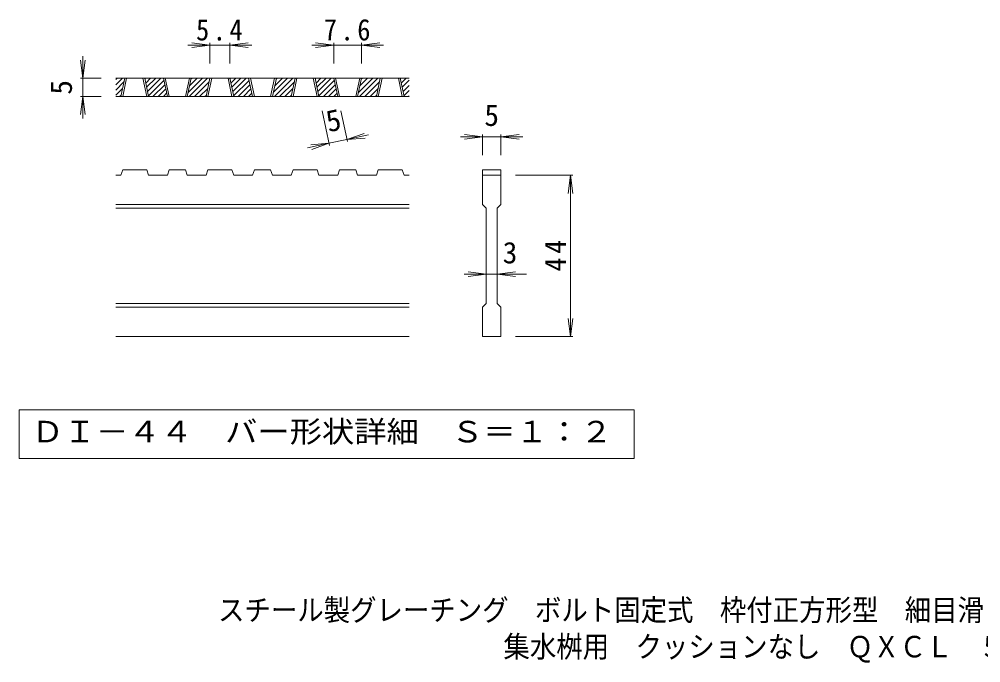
# Model space of a CAD drawing. Units: millimetres on the paper, enlarged 6 times, with parts at other scales. Extents: x -1006 to 940, y -829 to 817.
# Drawn here: x -681 to 105, y -829 to -302 of the extents above; entities that cross this region are included whole.
import ezdxf
from ezdxf.enums import TextEntityAlignment as Align

# ---------------------------------------------------------------- set-up
doc = ezdxf.new("R2010")
doc.units = ezdxf.units.MM
doc.header["$LTSCALE"] = 6
doc.layers.add('D-0', color=3, linetype='Continuous', lineweight=9)
doc.layers.add('D-4', color=7, linetype='Continuous', lineweight=9)
doc.layers.add('F-5_F-5ﾚｲﾔ', color=2, linetype='Continuous')
doc.styles.add('ＭＳ ゴシック', font='')
doc.styles.get('ＭＳ ゴシック').set_extended_font_data('MS Gothic')

msp = doc.modelspace()

# ---------------------------------------------------------------- linework, layer by layer
at = {"layer": 'D-0'}
for p, q in [((-602.233, -355.831), (-596.793, -350.391)), ((-602.233, -351.589), (-601.036, -350.391)), ((-362.233, -350.391), (-602.233, -350.391)), ((-602.233, -360.074), (-595.536, -353.377)), ((-598.107, -365.392), (-594.897, -350.391)), ((-596.607, -365.392), (-593.397, -350.391)), ((-580.107, -350.391), (-576.897, -365.392)), ((-578.607, -350.391), (-575.397, -365.392)), ((-578.505, -350.87), (-578.026, -350.391)), ((-577.757, -354.365), (-573.783, -350.391)), ((-577.009, -357.86), (-569.541, -350.391)), ((-576.261, -361.355), (-565.298, -350.391)), ((-575.513, -364.849), (-562.878, -352.214)), ((-560.058, -365.392), (-563.268, -350.391)), ((-558.558, -365.392), (-561.768, -350.391)), ((-542.058, -350.391), (-545.268, -365.392)), ((-540.558, -350.391), (-543.768, -365.392)), ((-543.063, -362.097), (-531.357, -350.391)), ((-542.114, -365.392), (-527.114, -350.391)), ((-541.907, -356.699), (-535.599, -350.391)), ((-540.752, -351.302), (-539.842, -350.391)), ((-537.872, -365.392), (-525.857, -353.377)), ((-528.428, -365.392), (-525.218, -350.391)), ((-526.928, -365.392), (-523.718, -350.391)), ((-510.428, -350.391), (-507.218, -365.392)), ((-508.928, -350.391), (-505.718, -365.392)), ((-508.825, -350.87), (-508.347, -350.391)), ((-508.078, -354.365), (-504.104, -350.391)), ((-507.33, -357.86), (-499.861, -350.391)), ((-506.582, -361.355), (-495.619, -350.391)), ((-505.834, -364.849), (-493.198, -352.214)), ((-490.378, -365.392), (-493.588, -350.391)), ((-488.878, -365.392), (-492.088, -350.391)), ((-472.378, -350.391), (-475.588, -365.392)), ((-470.878, -350.391), (-474.088, -365.392)), ((-473.383, -362.097), (-461.678, -350.391)), ((-472.435, -365.392), (-457.435, -350.391)), ((-472.228, -356.699), (-465.92, -350.391)), ((-471.073, -351.302), (-470.163, -350.391)), ((-468.192, -365.392), (-456.178, -353.377)), ((-458.749, -365.392), (-455.539, -350.391)), ((-457.249, -365.392), (-454.039, -350.391)), ((-440.749, -350.391), (-437.539, -365.392)), ((-439.249, -350.391), (-436.039, -365.392)), ((-439.146, -350.87), (-438.667, -350.391)), ((-438.398, -354.365), (-434.425, -350.391)), ((-437.651, -357.86), (-430.182, -350.391)), ((-436.903, -361.355), (-425.939, -350.391)), ((-436.155, -364.849), (-423.519, -352.214)), ((-420.699, -365.392), (-423.909, -350.391)), ((-419.199, -365.392), (-422.409, -350.391)), ((-402.699, -350.391), (-405.909, -365.392)), ((-401.199, -350.391), (-404.409, -365.392)), ((-403.704, -362.097), (-391.998, -350.391)), ((-402.756, -365.392), (-387.756, -350.391)), ((-402.549, -356.699), (-396.241, -350.391)), ((-401.394, -351.302), (-400.484, -350.391)), ((-398.513, -365.392), (-386.498, -353.377)), ((-389.069, -365.392), (-385.859, -350.391)), ((-387.569, -365.392), (-384.359, -350.391)), ((-371.069, -350.391), (-367.859, -365.392)), ((-369.569, -350.391), (-366.359, -365.392)), ((-369.467, -350.87), (-368.988, -350.391)), ((-368.719, -354.365), (-364.745, -350.391)), ((-367.971, -357.86), (-362.233, -352.122)), ((-602.233, -364.317), (-596.691, -358.774)), ((-571.813, -365.392), (-562.13, -355.708)), ((-567.57, -365.392), (-561.382, -359.203)), ((-533.629, -365.392), (-527.012, -358.774)), ((-502.134, -365.392), (-492.45, -355.708)), ((-497.891, -365.392), (-491.703, -359.203)), ((-463.95, -365.392), (-457.333, -358.774)), ((-432.454, -365.392), (-422.771, -355.708)), ((-428.212, -365.392), (-422.023, -359.203)), ((-394.271, -365.392), (-387.653, -358.774)), ((-367.223, -361.355), (-362.233, -356.364)), ((-366.476, -364.849), (-362.233, -360.607)), ((-362.233, -365.392), (-602.233, -365.392)), ((-599.066, -365.392), (-597.846, -364.172)), ((-563.328, -365.392), (-560.634, -362.698)), ((-529.386, -365.392), (-528.167, -364.172)), ((-493.648, -365.392), (-490.955, -362.698)), ((-459.707, -365.392), (-458.488, -364.172)), ((-423.969, -365.392), (-421.276, -362.698)), ((-390.028, -365.392), (-388.809, -364.172)), ((-362.775, -365.392), (-362.233, -364.85)), ((-598.107, -429.891), (-602.233, -429.891)), ((-598.107, -429.891), (-596.607, -425.392)), ((-576.897, -425.392), (-596.607, -425.392)), ((-576.897, -425.392), (-575.397, -429.891)), ((-560.058, -429.891), (-575.397, -429.891)), ((-560.058, -429.891), (-558.558, -425.392)), ((-545.268, -425.392), (-558.558, -425.392)), ((-545.268, -425.392), (-543.768, -429.891)), ((-528.428, -429.891), (-543.768, -429.891)), ((-528.428, -429.891), (-526.928, -425.392)), ((-507.218, -425.392), (-526.928, -425.392)), ((-505.718, -429.891), (-507.218, -425.392)), ((-490.378, -429.891), (-505.718, -429.891)), ((-490.378, -429.891), (-488.878, -425.392)), ((-475.588, -425.392), (-488.878, -425.392)), ((-475.588, -425.392), (-474.088, -429.891)), ((-458.749, -429.891), (-474.088, -429.891)), ((-458.749, -429.891), (-457.249, -425.392)), ((-457.249, -425.392), (-437.539, -425.392)), ((-436.039, -429.891), (-437.539, -425.392)), ((-420.699, -429.891), (-436.039, -429.891)), ((-420.699, -429.891), (-419.199, -425.392)), ((-405.909, -425.392), (-419.199, -425.392)), ((-405.909, -425.392), (-404.409, -429.891)), ((-389.069, -429.891), (-404.409, -429.891)), ((-389.069, -429.891), (-387.569, -425.392)), ((-387.569, -425.392), (-367.859, -425.392)), ((-366.359, -429.891), (-367.859, -425.392)), ((-362.233, -429.891), (-366.359, -429.891)), ((-302.233, -425.392), (-287.233, -425.392)), ((-302.233, -425.392), (-302.233, -429.891)), ((-302.233, -429.891), (-287.233, -429.891)), ((-302.233, -453.891), (-302.233, -429.891)), ((-287.233, -425.392), (-287.233, -429.891)), ((-287.233, -429.891), (-287.233, -453.891)), ((-362.233, -453.891), (-602.233, -453.891)), ((-302.233, -453.891), (-299.233, -456.891)), ((-290.234, -456.891), (-287.233, -453.891)), ((-362.233, -456.891), (-602.233, -456.891)), ((-299.233, -534.891), (-299.233, -456.891)), ((-290.234, -456.891), (-290.234, -534.891)), ((-362.233, -534.892), (-602.233, -534.892)), ((-362.233, -537.891), (-602.233, -537.891)), ((-290.234, -534.891), (-287.233, -537.891)), ((-287.233, -537.891), (-287.233, -561.891)), ((-362.233, -561.891), (-602.233, -561.891)), ((-287.233, -561.891), (-302.233, -561.891))]:
    msp.add_line(p, q, dxfattribs=at)
msp.add_lwpolyline([(-302.233, -561.891), (-302.233, -537.891), (-299.233, -534.891)], dxfattribs=at)
at = {"layer": 'D-0', "color": 7}
msp.add_lwpolyline([(-681.226, -621.891), (-681.226, -661.762), (-178.241, -661.762), (-178.241, -621.891)], close=True, dxfattribs=at)
at = {"layer": 'D-4'}
for p, q in [((-525.218, -323.391), (-540.09, -321.433)), ((-525.218, -321.591), (-525.218, -338.391)), ((-508.928, -323.391), (-494.056, -321.433)), ((-508.928, -321.591), (-508.928, -338.391)), ((-423.909, -323.391), (-438.781, -321.433)), ((-423.909, -321.591), (-423.909, -338.391)), ((-401.199, -323.391), (-386.327, -321.433)), ((-401.199, -321.591), (-401.199, -338.391)), ((-525.218, -323.391), (-543.218, -323.391)), ((-525.218, -323.391), (-540.09, -325.349)), ((-508.928, -323.391), (-525.218, -323.391)), ((-508.928, -323.391), (-494.056, -325.349)), ((-508.928, -323.391), (-490.928, -323.391)), ((-423.909, -323.391), (-441.909, -323.391)), ((-423.909, -323.391), (-438.781, -325.349)), ((-401.199, -323.391), (-423.909, -323.391)), ((-401.199, -323.391), (-386.327, -325.349)), ((-401.199, -323.391), (-383.199, -323.391)), ((-629.233, -350.391), (-631.191, -335.52)), ((-629.233, -350.391), (-629.233, -332.391)), ((-629.233, -350.391), (-627.275, -335.52)), ((-631.033, -350.391), (-614.233, -350.391)), ((-629.233, -350.391), (-629.233, -365.392)), ((-629.233, -365.392), (-631.191, -380.263)), ((-631.033, -365.392), (-614.233, -365.392)), ((-629.233, -365.392), (-627.275, -380.263)), ((-629.233, -365.392), (-629.233, -383.392)), ((-427.457, -405.494), (-433.528, -377.126)), ((-412.789, -402.355), (-418.188, -377.126)), ((-413.166, -400.594), (-427.834, -403.733)), ((-413.166, -400.594), (-399.033, -395.568)), ((-413.166, -400.594), (-395.564, -396.828)), ((-413.166, -400.594), (-398.214, -399.397)), ((-302.233, -398.392), (-320.233, -398.392)), ((-302.233, -398.392), (-317.105, -396.434)), ((-302.233, -398.392), (-317.105, -400.349)), ((-302.233, -396.592), (-302.233, -413.392)), ((-287.233, -398.392), (-302.233, -398.392)), ((-287.233, -398.392), (-272.362, -396.434)), ((-287.233, -396.592), (-287.233, -413.392)), ((-287.233, -398.392), (-272.362, -400.349)), ((-287.233, -398.392), (-269.233, -398.392)), ((-427.834, -403.733), (-445.435, -407.5)), ((-427.834, -403.733), (-442.786, -404.931)), ((-427.834, -403.733), (-441.966, -408.76)), ((-228.433, -429.891), (-275.233, -429.891)), ((-230.233, -429.891), (-232.191, -444.763)), ((-230.233, -429.891), (-228.276, -444.763)), ((-230.233, -561.891), (-230.233, -429.891)), ((-299.233, -510.891), (-317.233, -510.891)), ((-299.233, -510.891), (-314.105, -508.933)), ((-299.233, -510.891), (-314.105, -512.849)), ((-290.234, -510.891), (-299.233, -510.891)), ((-290.234, -510.891), (-275.362, -508.933)), ((-290.234, -510.891), (-275.362, -512.849)), ((-290.234, -510.891), (-266.234, -510.891)), ((-230.233, -561.891), (-232.191, -547.02)), ((-230.233, -561.891), (-228.276, -547.02)), ((-228.433, -561.891), (-275.233, -561.891))]:
    msp.add_line(p, q, dxfattribs=at)

# ---------------------------------------------------------------- texts
at = {"layer": 'D-0', "color": 2, "style": 'ＭＳ ゴシック', "width": 1.1}
msp.add_text('ＤＩ－４４\u3000バー形状詳細\u3000Ｓ＝１：２', height=17.6, dxfattribs=at).set_placement((-671.233, -653.827), align=Align.BOTTOM_LEFT)
at = {"layer": 'D-4', "color": 2, "style": 'ＭＳ ゴシック'}
for rotation, p in [(90, (-632.833, -363.891)), (12.079, (-427.12, -399.899))]:
    msp.add_text('5', height=17.6, rotation=rotation, dxfattribs=at).set_placement(p, align=Align.BOTTOM_LEFT)
for s, p in [('5', (-300.733, -394.792)), ('3', (-285.734, -507.291))]:
    msp.add_text(s, height=17.6, dxfattribs=at).set_placement(p, align=Align.BOTTOM_LEFT)
at = {"layer": 'D-4', "color": 2, "char_height": 17.6, "attachment_point": 7, "style": 'ＭＳ ゴシック'}
for s, insert in [('\\T1.27;\\W0.9;5.4', (-536.573, -319.791)), ('\\T1.27;\\W0.9;7.6', (-432.054, -319.791))]:
    msp.add_mtext(s, dxfattribs=dict(at, insert=insert))
at = {"layer": 'D-4', "color": 2, "insert": (-233.833, -508.641), "char_height": 17.6, "attachment_point": 7, "rotation": 90, "style": 'ＭＳ ゴシック'}
msp.add_mtext('\\T1.27;\\W0.95;44', dxfattribs=at)
at = {"layer": 'F-5_F-5ﾚｲﾔ', "style": 'ＭＳ ゴシック', "width": 0.9}
for s, p in [('スチール製グレーチング\u3000ボルト固定式\u3000枠付正方形型\u3000細目滑り止め模様付', (-518.58, -799.865)), ('集水桝用\u3000クッションなし\u3000ＱＸＣＬ\u3000５５４４－ａ', (-285.098, -829.865))]:
    msp.add_text(s, height=17.6, dxfattribs=at).set_placement(p, align=Align.BOTTOM_LEFT)

doc.saveas('drawing.dxf')
